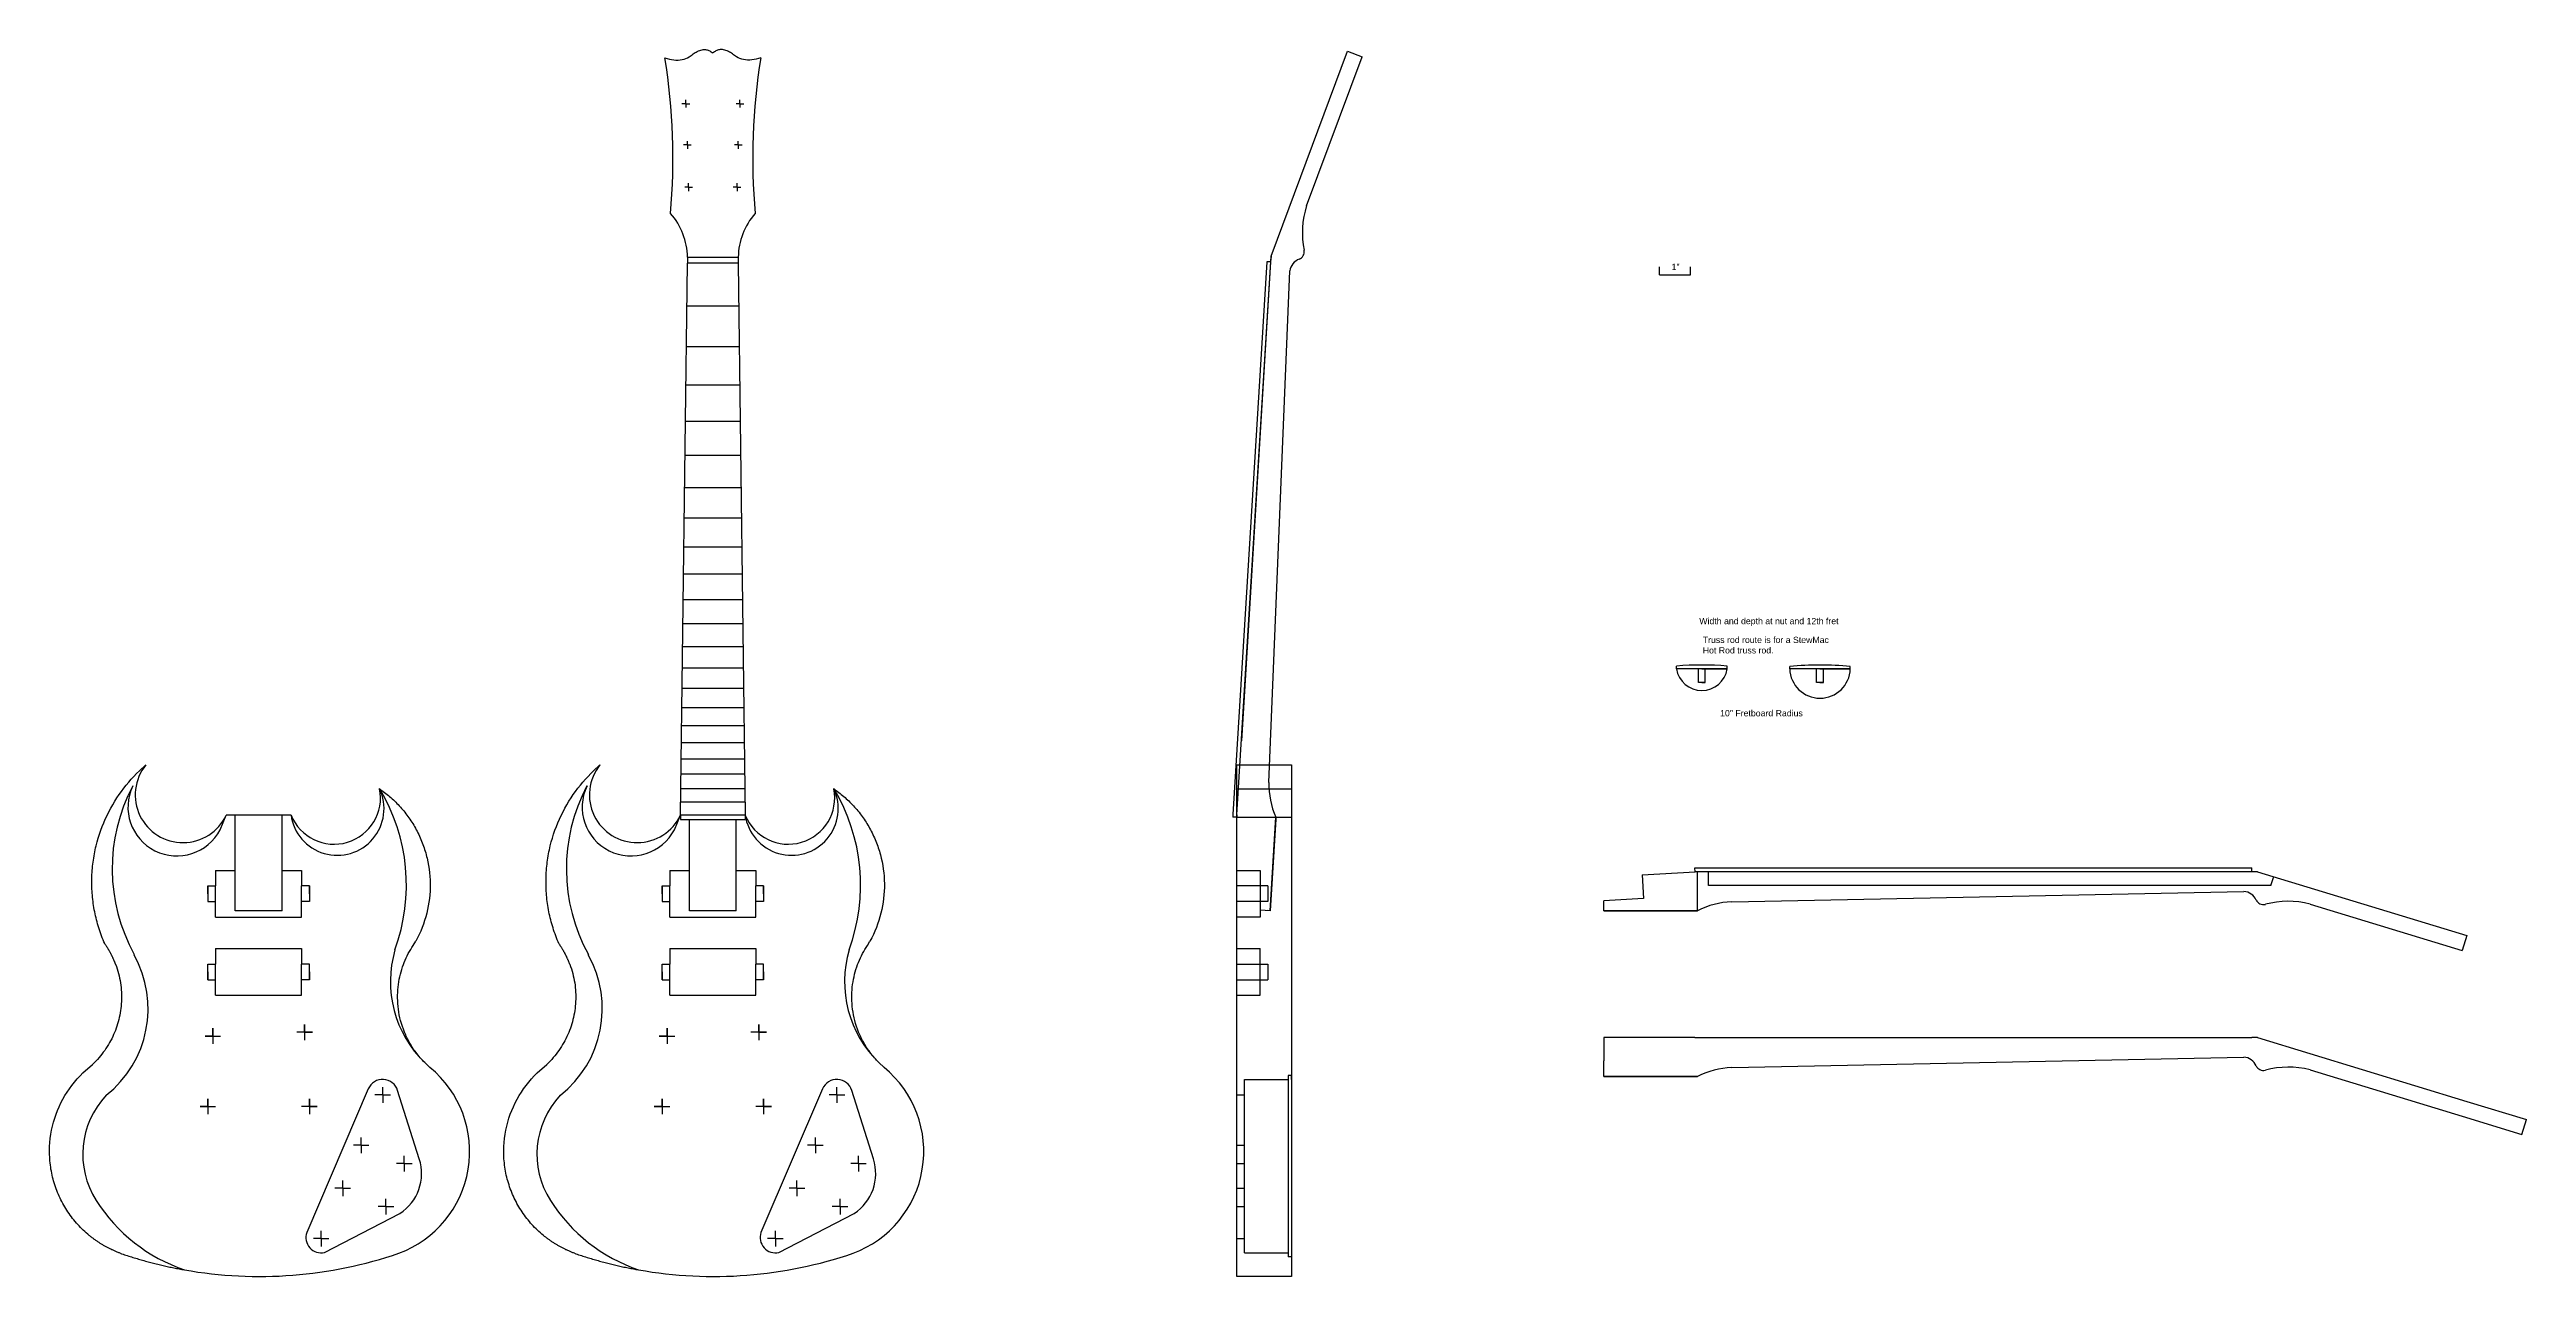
# Model space of a CAD drawing. Header units: inches. Extents: x 4.2 to 83.5, y 5.2 to 44.5.
import ezdxf

# ---------------------------------------------------------------- set-up
doc = ezdxf.new("R2010")
doc.units = ezdxf.units.IN
doc.header["$MEASUREMENT"] = 0
doc.layers.add('AM_0', color=7, linetype='Continuous', lineweight=30)
doc.styles.get("Standard").update_dxf_attribs({"font": 'arial.ttf'})

msp = doc.modelspace()

# ---------------------------------------------------------------- linework, layer by layer
for p, q in [((43.338, 37.861), (45.789, 44.418)), ((45.789, 44.418), (46.257, 44.243)), ((44.475, 39.475), (46.257, 44.243)), ((24.608, 42.739), (24.608, 42.864)), ((26.341, 42.739), (26.341, 42.864)), ((24.608, 42.739), (24.483, 42.739)), ((24.608, 42.739), (24.733, 42.739)), ((24.608, 42.739), (24.608, 42.614)), ((26.341, 42.739), (26.216, 42.739)), ((26.341, 42.739), (26.466, 42.739)), ((26.341, 42.739), (26.341, 42.614)), ((24.658, 41.42), (24.533, 41.42)), ((24.658, 41.42), (24.658, 41.545)), ((24.658, 41.42), (24.783, 41.42)), ((24.658, 41.42), (24.658, 41.295)), ((26.29, 41.42), (26.165, 41.42)), ((26.29, 41.42), (26.29, 41.545)), ((26.29, 41.42), (26.415, 41.42)), ((26.29, 41.42), (26.29, 41.295)), ((24.699, 40.068), (24.574, 40.068)), ((24.699, 40.068), (24.699, 40.193)), ((24.699, 40.068), (24.824, 40.068)), ((24.699, 40.068), (24.699, 39.943)), ((26.249, 40.068), (26.124, 40.068)), ((26.249, 40.068), (26.249, 40.193)), ((26.249, 40.068), (26.374, 40.068)), ((26.249, 40.068), (26.249, 39.943)), ((24.437, 19.966), (24.662, 37.636)), ((24.662, 37.824), (24.662, 37.636)), ((24.662, 37.824), (26.287, 37.824)), ((26.287, 37.636), (24.662, 37.636)), ((26.287, 37.636), (25.474, 37.636)), ((26.287, 37.824), (26.287, 37.636)), ((26.287, 37.636), (26.511, 19.966)), ((43.201, 37.682), (42.119, 19.982)), ((42.244, 19.975), (43.338, 37.861)), ((43.326, 37.674), (42.388, 22.341)), ((43.326, 37.674), (42.576, 25.416)), ((43.326, 37.674), (43.201, 37.682)), ((43.272, 21.008), (43.94, 37.386)), ((43.338, 37.861), (43.326, 37.674)), ((55.766, 37.263), (55.766, 37.513)), ((55.766, 37.263), (56.766, 37.263)), ((56.766, 37.263), (56.766, 37.513)), ((26.304, 36.257), (24.644, 36.257)), ((26.321, 34.956), (24.628, 34.956)), ((25.474, 34.956), (25.474, 34.956)), ((26.336, 33.728), (24.612, 33.728)), ((26.351, 32.569), (24.597, 32.569)), ((26.365, 31.475), (24.583, 31.475)), ((26.378, 30.442), (24.57, 30.442)), ((26.39, 29.467), (24.558, 29.467)), ((26.402, 28.547), (24.546, 28.547)), ((26.413, 27.679), (24.535, 27.679)), ((26.423, 26.859), (24.525, 26.859)), ((26.433, 26.085), (24.515, 26.085)), ((26.451, 24.666), (24.497, 24.666)), ((26.443, 25.355), (24.506, 25.355)), ((56.314, 24.644), (56.314, 24.736)), ((57.939, 24.644), (56.314, 24.644)), ((57.017, 24.206), (57.017, 24.644)), ((57.126, 24.644), (57.939, 24.644)), ((57.235, 24.206), (57.235, 24.644)), ((57.939, 24.644), (57.939, 24.736)), ((59.939, 24.644), (59.939, 24.722)), ((61.875, 24.644), (59.939, 24.644)), ((60.798, 24.206), (60.798, 24.644)), ((60.907, 24.644), (61.875, 24.644)), ((61.016, 24.206), (61.016, 24.644)), ((61.875, 24.644), (61.875, 24.722)), ((26.46, 24.015), (24.489, 24.015)), ((57.235, 24.206), (57.017, 24.206)), ((57.126, 24.206), (57.235, 24.206)), ((61.016, 24.206), (60.798, 24.206)), ((60.907, 24.206), (61.016, 24.206)), ((26.467, 23.401), (24.481, 23.401)), ((26.482, 22.274), (24.467, 22.274)), ((26.475, 22.821), (24.474, 22.821)), ((26.488, 21.758), (24.46, 21.758)), ((42.241, 5.195), (42.241, 21.57)), ((42.241, 21.57), (43.991, 21.57)), ((43.991, 21.57), (43.991, 5.195)), ((26.5, 20.811), (24.448, 20.811)), ((26.494, 21.271), (24.454, 21.271)), ((42.241, 20.811), (43.991, 20.811)), ((9.709, 19.498), (9.902, 19.966)), ((11.975, 19.966), (9.902, 19.966)), ((10.188, 16.904), (10.188, 19.966)), ((11.688, 16.904), (11.688, 19.966)), ((24.244, 19.498), (24.437, 19.966)), ((24.437, 19.966), (24.436, 19.82)), ((24.436, 19.82), (26.513, 19.82)), ((26.511, 19.966), (24.437, 19.966)), ((24.437, 19.898), (24.437, 19.898)), ((26.506, 20.376), (24.443, 20.376)), ((24.724, 16.904), (24.724, 19.82)), ((26.224, 16.904), (26.224, 19.82)), ((26.511, 19.966), (26.513, 19.82)), ((26.511, 19.898), (26.511, 19.898)), ((42.119, 19.982), (42.114, 19.898)), ((42.241, 19.898), (42.114, 19.898)), ((42.244, 19.975), (42.239, 19.898)), ((42.241, 19.898), (43.991, 19.898)), ((42.241, 19.898), (43.491, 19.898)), ((43.491, 19.898), (43.308, 16.904)), ((43.308, 16.904), (43.491, 19.898)), ((43.488, 19.839), (43.308, 16.904)), ((56.913, 18.152), (56.905, 18.279)), ((56.905, 18.279), (74.722, 18.279)), ((74.722, 18.154), (74.722, 18.279)), ((9.313, 17.446), (9.313, 17.696)), ((9.313, 17.696), (9.313, 17.196)), ((9.313, 17.696), (9.563, 17.696)), ((9.563, 18.196), (9.563, 17.696)), ((9.563, 18.196), (10.188, 18.196)), ((9.563, 17.196), (9.563, 17.696)), ((9.938, 18.196), (10.188, 18.196)), ((11.688, 18.196), (12.313, 18.196)), ((12.313, 18.196), (12.313, 17.696)), ((12.563, 17.696), (12.313, 17.696)), ((12.313, 17.196), (12.313, 17.696)), ((12.563, 17.446), (12.563, 17.696)), ((12.563, 17.696), (12.563, 17.196)), ((23.849, 17.446), (23.849, 17.696)), ((23.849, 17.696), (23.849, 17.196)), ((23.849, 17.696), (24.099, 17.696)), ((24.099, 18.196), (24.099, 17.696)), ((24.099, 18.196), (24.724, 18.196)), ((24.099, 17.196), (24.099, 17.696)), ((24.474, 18.196), (24.724, 18.196)), ((26.224, 18.196), (26.849, 18.196)), ((26.849, 18.196), (26.849, 17.696)), ((27.099, 17.696), (26.849, 17.696)), ((26.849, 17.196), (26.849, 17.696)), ((27.099, 17.446), (27.099, 17.696)), ((27.099, 17.696), (27.099, 17.196)), ((42.241, 18.196), (42.991, 18.196)), ((42.241, 18.196), (42.991, 18.196)), ((43.241, 17.696), (42.241, 17.696)), ((42.991, 18.196), (42.991, 16.696)), ((43.241, 17.696), (43.241, 17.196)), ((55.214, 18.048), (56.913, 18.152)), ((55.214, 18.048), (55.26, 17.299)), ((74.722, 18.154), (56.913, 18.152)), ((56.989, 16.904), (56.989, 18.152)), ((57.34, 17.716), (57.34, 18.152)), ((58.34, 17.716), (57.34, 17.716)), ((58.084, 17.19), (74.472, 17.524)), ((75.34, 17.716), (58.34, 17.716)), ((74.909, 18.154), (74.722, 18.154)), ((74.909, 18.154), (81.604, 16.107)), ((75.34, 17.716), (75.426, 17.996)), ((9.313, 17.196), (9.563, 17.196)), ((9.563, 16.696), (9.563, 17.196)), ((9.563, 16.696), (12.313, 16.696)), ((11.688, 16.904), (10.188, 16.904)), ((12.563, 17.196), (12.313, 17.196)), ((12.313, 16.696), (12.313, 17.196)), ((23.849, 17.196), (24.099, 17.196)), ((24.099, 16.696), (24.099, 17.196)), ((24.099, 16.696), (26.849, 16.696)), ((26.224, 16.904), (24.724, 16.904)), ((27.099, 17.196), (26.849, 17.196)), ((26.849, 16.696), (26.849, 17.196)), ((43.241, 17.196), (42.241, 17.196)), ((42.991, 16.696), (42.241, 16.696)), ((43.308, 16.904), (42.991, 16.923)), ((43.308, 16.904), (43.241, 16.908)), ((55.26, 17.299), (53.989, 17.221)), ((53.989, 16.904), (53.989, 17.221)), ((53.989, 16.904), (53.989, 16.971)), ((56.989, 16.904), (53.989, 16.904)), ((56.93, 16.904), (53.989, 16.904)), ((53.989, 16.904), (56.989, 16.904)), ((76.59, 17.117), (81.457, 15.629)), ((81.604, 16.107), (81.457, 15.629)), ((9.313, 14.696), (9.313, 15.196)), ((9.313, 15.196), (9.563, 15.196)), ((9.563, 15.696), (9.563, 15.196)), ((9.563, 15.696), (12.313, 15.696)), ((9.563, 14.696), (9.563, 15.196)), ((12.313, 15.696), (12.313, 15.196)), ((12.563, 15.196), (12.313, 15.196)), ((12.313, 14.696), (12.313, 15.196)), ((12.563, 14.696), (12.563, 15.196)), ((23.849, 14.696), (23.849, 15.196)), ((23.849, 15.196), (24.099, 15.196)), ((24.099, 15.696), (24.099, 15.196)), ((24.099, 15.696), (26.849, 15.696)), ((24.099, 14.696), (24.099, 15.196)), ((26.849, 15.696), (26.849, 15.196)), ((27.099, 15.196), (26.849, 15.196)), ((26.849, 14.696), (26.849, 15.196)), ((27.099, 14.696), (27.099, 15.196)), ((42.241, 15.696), (42.991, 15.696)), ((42.241, 15.696), (42.991, 15.696)), ((42.241, 15.196), (43.241, 15.196)), ((42.991, 14.196), (42.991, 15.696)), ((43.241, 15.196), (43.241, 14.696)), ((9.313, 14.946), (9.313, 14.696)), ((9.313, 14.696), (9.563, 14.696)), ((9.563, 14.196), (9.563, 14.696)), ((12.563, 14.696), (12.313, 14.696)), ((12.313, 14.196), (12.313, 14.696)), ((12.563, 14.946), (12.563, 14.696)), ((23.849, 14.946), (23.849, 14.696)), ((23.849, 14.696), (24.099, 14.696)), ((24.099, 14.196), (24.099, 14.696)), ((27.099, 14.696), (26.849, 14.696)), ((26.849, 14.196), (26.849, 14.696)), ((27.099, 14.946), (27.099, 14.696)), ((42.241, 14.696), (43.241, 14.696)), ((9.563, 14.196), (12.313, 14.196)), ((24.099, 14.196), (26.849, 14.196)), ((42.241, 14.196), (42.991, 14.196)), ((9.472, 12.889), (9.222, 12.889)), ((9.222, 12.889), (9.722, 12.889)), ((9.472, 12.889), (9.472, 13.139)), ((9.472, 13.139), (9.472, 12.639)), ((12.657, 13.014), (12.157, 13.014)), ((12.407, 13.014), (12.407, 13.264)), ((12.407, 13.264), (12.407, 12.764)), ((12.407, 13.014), (12.657, 13.014)), ((24.008, 12.889), (23.758, 12.889)), ((23.758, 12.889), (24.258, 12.889)), ((24.008, 12.889), (24.008, 13.139)), ((24.008, 13.139), (24.008, 12.639)), ((27.193, 13.014), (26.693, 13.014)), ((26.943, 13.014), (26.943, 13.264)), ((26.943, 13.264), (26.943, 12.764)), ((26.943, 13.014), (27.193, 13.014)), ((56.905, 12.846), (53.989, 12.846)), ((53.989, 12.846), (53.989, 12.096)), ((56.905, 12.846), (74.722, 12.846)), ((74.909, 12.846), (74.722, 12.846)), ((74.909, 12.846), (81.604, 10.8)), ((53.989, 11.596), (53.989, 12.096)), ((58.084, 11.883), (74.472, 12.216)), ((5.266, 11.66), (5.266, 11.66)), ((14.448, 11.2), (12.48, 6.604)), ((14.908, 11.005), (14.908, 11.255)), ((16.078, 8.956), (15.386, 11.151)), ((19.802, 11.66), (19.802, 11.66)), ((28.984, 11.2), (27.015, 6.604)), ((29.444, 11.005), (29.444, 11.255)), ((30.614, 8.956), (29.922, 11.151)), ((42.491, 5.954), (42.491, 11.505)), ((42.491, 11.505), (43.885, 11.505)), ((43.991, 11.63), (43.885, 11.63)), ((43.885, 11.63), (43.885, 11.505)), ((43.885, 11.505), (43.885, 5.829)), ((43.991, 11.505), (43.991, 11.63)), ((56.989, 11.596), (53.989, 11.596)), ((56.93, 11.596), (53.989, 11.596)), ((53.989, 11.596), (56.989, 11.596)), ((76.59, 11.81), (81.457, 10.322)), ((9.313, 10.636), (9.063, 10.636)), ((9.063, 10.636), (9.563, 10.636)), ((9.313, 10.636), (9.313, 10.886)), ((9.313, 10.886), (9.313, 10.386)), ((12.813, 10.636), (12.313, 10.636)), ((12.563, 10.636), (12.563, 10.886)), ((12.563, 10.886), (12.563, 10.386)), ((12.563, 10.636), (12.813, 10.636)), ((14.908, 11.005), (14.658, 11.005)), ((14.908, 11.005), (15.158, 11.005)), ((14.908, 11.005), (14.908, 10.755)), ((23.849, 10.636), (23.599, 10.636)), ((23.599, 10.636), (24.099, 10.636)), ((23.849, 10.636), (23.849, 10.886)), ((23.849, 10.886), (23.849, 10.386)), ((27.349, 10.636), (26.849, 10.636)), ((27.099, 10.636), (27.099, 10.886)), ((27.099, 10.886), (27.099, 10.386)), ((27.099, 10.636), (27.349, 10.636)), ((29.444, 11.005), (29.194, 11.005)), ((29.444, 11.005), (29.694, 11.005)), ((29.444, 11.005), (29.444, 10.755)), ((42.241, 11.005), (42.491, 11.005)), ((81.457, 10.322), (83.37, 9.737)), ((81.604, 10.8), (83.516, 10.215)), ((14.219, 9.396), (14.219, 9.646)), ((28.755, 9.396), (28.755, 9.646)), ((83.37, 9.737), (83.516, 10.215)), ((14.219, 9.396), (13.969, 9.396)), ((14.219, 9.396), (14.469, 9.396)), ((14.219, 9.396), (14.219, 9.146)), ((15.6, 8.81), (15.35, 8.81)), ((15.6, 8.81), (15.6, 9.06)), ((15.6, 8.81), (15.85, 8.81)), ((15.6, 8.81), (15.6, 8.56)), ((28.755, 9.396), (28.505, 9.396)), ((28.755, 9.396), (29.005, 9.396)), ((28.755, 9.396), (28.755, 9.146)), ((30.136, 8.81), (29.886, 8.81)), ((30.136, 8.81), (30.136, 9.06)), ((30.136, 8.81), (30.386, 8.81)), ((30.136, 8.81), (30.136, 8.56)), ((42.241, 9.396), (42.491, 9.396)), ((42.241, 8.81), (42.491, 8.81)), ((13.629, 8.017), (13.379, 8.017)), ((13.629, 8.017), (13.629, 8.267)), ((13.629, 8.017), (13.879, 8.017)), ((13.629, 8.017), (13.629, 7.767)), ((28.165, 8.017), (27.915, 8.017)), ((28.165, 8.017), (28.165, 8.267)), ((28.165, 8.017), (28.415, 8.017)), ((28.165, 8.017), (28.165, 7.767)), ((42.241, 8.017), (42.491, 8.017)), ((13.051, 5.966), (15.459, 7.212)), ((15.01, 7.431), (14.76, 7.431)), ((15.01, 7.431), (15.01, 7.681)), ((15.01, 7.431), (15.26, 7.431)), ((15.01, 7.431), (15.01, 7.181)), ((27.587, 5.966), (29.995, 7.212)), ((29.545, 7.431), (29.295, 7.431)), ((29.545, 7.431), (29.545, 7.681)), ((29.545, 7.431), (29.795, 7.431)), ((29.545, 7.431), (29.545, 7.181)), ((42.241, 7.431), (42.491, 7.431)), ((12.94, 6.408), (12.69, 6.408)), ((12.94, 6.408), (12.94, 6.658)), ((12.94, 6.408), (13.19, 6.408)), ((12.94, 6.408), (12.94, 6.158)), ((27.476, 6.408), (27.226, 6.408)), ((27.476, 6.408), (27.476, 6.658)), ((27.476, 6.408), (27.726, 6.408)), ((27.476, 6.408), (27.476, 6.158)), ((42.241, 6.408), (42.491, 6.408)), ((42.491, 5.954), (43.885, 5.954)), ((43.991, 5.829), (43.885, 5.829)), ((43.991, 5.954), (43.991, 5.829)), ((43.991, 5.195), (42.241, 5.195))]:
    msp.add_line(p, q)
for points in [[(6.011, 15.852, 0), (5.985, 15.913, 0), (5.96, 15.975, 0), (5.935, 16.037, 0), (5.911, 16.1, 0), (5.888, 16.163, 0), (5.866, 16.226, 0), (5.844, 16.289, 0), (5.824, 16.353, 0), (5.804, 16.417, 0), (5.786, 16.481, 0), (5.768, 16.545, 0), (5.751, 16.61, 0), (5.735, 16.675, 0), (5.72, 16.74, 0), (5.705, 16.805, 0), (5.692, 16.871, 0), (5.68, 16.936, 0), (5.668, 17.002, 0), (5.657, 17.068, 0), (5.647, 17.134, 0), (5.639, 17.2, 0), (5.631, 17.267, 0), (5.623, 17.333, 0), (5.617, 17.399, 0), (5.612, 17.466, 0), (5.608, 17.532, 0), (5.604, 17.599, 0), (5.601, 17.665, 0), (5.6, 17.732, 0), (5.599, 17.799, 0), (5.599, 17.865, 0), (5.6, 17.931, 0), (5.602, 17.998, 0), (5.605, 18.064, 0), (5.609, 18.13, 0), (5.613, 18.197, 0), (5.619, 18.263, 0), (5.625, 18.329, 0), (5.632, 18.394, 0), (5.64, 18.46, 0), (5.649, 18.525, 0), (5.659, 18.591, 0), (5.67, 18.656, 0), (5.682, 18.721, 0), (5.694, 18.785, 0), (5.707, 18.85, 0), (5.722, 18.914, 0), (5.737, 18.978, 0), (5.769, 19.105, 0), (5.805, 19.231, 0), (5.844, 19.356, 0), (5.886, 19.479, 0), (5.932, 19.601, 0), (5.98, 19.722, 0), (6.032, 19.84, 0), (6.087, 19.957, 0), (6.144, 20.073, 0), (6.204, 20.186, 0), (6.267, 20.298, 0), (6.333, 20.407, 0), (6.402, 20.515, 0), (6.473, 20.62, 0), (6.546, 20.723, 0), (6.622, 20.824, 0), (6.7, 20.923, 0), (6.78, 21.019, 0), (6.862, 21.113, 0), (6.947, 21.204, 0), (7.033, 21.293, 0), (7.122, 21.379, 0), (7.326, 21.57, 0)], [(20.547, 15.852, 0), (20.521, 15.913, 0), (20.495, 15.975, 0), (20.471, 16.037, 0), (20.447, 16.1, 0), (20.424, 16.163, 0), (20.401, 16.226, 0), (20.38, 16.289, 0), (20.36, 16.353, 0), (20.34, 16.417, 0), (20.321, 16.481, 0), (20.304, 16.545, 0), (20.287, 16.61, 0), (20.271, 16.675, 0), (20.255, 16.74, 0), (20.241, 16.805, 0), (20.228, 16.871, 0), (20.215, 16.936, 0), (20.204, 17.002, 0), (20.193, 17.068, 0), (20.183, 17.134, 0), (20.174, 17.2, 0), (20.166, 17.267, 0), (20.159, 17.333, 0), (20.153, 17.399, 0), (20.148, 17.466, 0), (20.143, 17.532, 0), (20.14, 17.599, 0), (20.137, 17.665, 0), (20.136, 17.732, 0), (20.135, 17.799, 0), (20.135, 17.865, 0), (20.136, 17.931, 0), (20.138, 17.998, 0), (20.141, 18.064, 0), (20.144, 18.13, 0), (20.149, 18.197, 0), (20.154, 18.263, 0), (20.161, 18.329, 0), (20.168, 18.394, 0), (20.176, 18.46, 0), (20.185, 18.525, 0), (20.195, 18.591, 0), (20.206, 18.656, 0), (20.217, 18.721, 0), (20.23, 18.785, 0), (20.243, 18.85, 0), (20.257, 18.914, 0), (20.272, 18.978, 0), (20.305, 19.105, 0), (20.341, 19.231, 0), (20.38, 19.356, 0), (20.422, 19.479, 0), (20.468, 19.601, 0), (20.516, 19.722, 0), (20.568, 19.84, 0), (20.622, 19.957, 0), (20.68, 20.073, 0), (20.74, 20.186, 0), (20.803, 20.298, 0), (20.869, 20.407, 0), (20.937, 20.515, 0), (21.008, 20.62, 0), (21.082, 20.723, 0), (21.157, 20.824, 0), (21.235, 20.923, 0), (21.316, 21.019, 0), (21.398, 21.113, 0), (21.483, 21.204, 0), (21.569, 21.293, 0), (21.657, 21.379, 0), (21.862, 21.57, 0)], [(14.809, 20.811, 0), (14.926, 20.725, 0), (14.968, 20.694, 0), (15.009, 20.661, 0), (15.05, 20.628, 0), (15.091, 20.595, 0), (15.131, 20.561, 0), (15.171, 20.526, 0), (15.21, 20.49, 0), (15.25, 20.454, 0), (15.288, 20.417, 0), (15.327, 20.379, 0), (15.364, 20.341, 0), (15.402, 20.302, 0), (15.439, 20.262, 0), (15.475, 20.222, 0), (15.511, 20.181, 0), (15.547, 20.14, 0), (15.582, 20.097, 0), (15.616, 20.055, 0), (15.65, 20.011, 0), (15.684, 19.967, 0), (15.716, 19.923, 0), (15.749, 19.878, 0), (15.78, 19.832, 0), (15.811, 19.785, 0), (15.842, 19.739, 0), (15.871, 19.691, 0), (15.9, 19.643, 0), (15.929, 19.595, 0), (15.957, 19.545, 0), (15.984, 19.496, 0), (16.01, 19.446, 0), (16.036, 19.395, 0), (16.061, 19.344, 0), (16.085, 19.292, 0), (16.108, 19.24, 0), (16.131, 19.188, 0), (16.153, 19.135, 0), (16.174, 19.082, 0), (16.195, 19.028, 0), (16.214, 18.974, 0), (16.233, 18.919, 0), (16.251, 18.864, 0), (16.268, 18.809, 0), (16.284, 18.753, 0), (16.3, 18.697, 0), (16.315, 18.641, 0), (16.328, 18.584, 0), (16.353, 18.47, 0), (16.375, 18.355, 0), (16.393, 18.239, 0), (16.407, 18.122, 0), (16.418, 18.005, 0), (16.425, 17.886, 0), (16.428, 17.768, 0), (16.427, 17.649, 0), (16.423, 17.53, 0), (16.415, 17.411, 0), (16.403, 17.293, 0), (16.387, 17.174, 0), (16.367, 17.056, 0), (16.344, 16.938, 0), (16.317, 16.821, 0), (16.286, 16.705, 0), (16.251, 16.59, 0), (16.213, 16.476, 0), (16.171, 16.364, 0), (16.126, 16.252, 0), (16.076, 16.142, 0), (16.024, 16.034, 0), (15.967, 15.927, 0)], [(29.345, 20.811, 0), (29.462, 20.725, 0), (29.504, 20.694, 0), (29.545, 20.661, 0), (29.586, 20.628, 0), (29.626, 20.595, 0), (29.667, 20.561, 0), (29.707, 20.526, 0), (29.746, 20.49, 0), (29.785, 20.454, 0), (29.824, 20.417, 0), (29.862, 20.379, 0), (29.9, 20.341, 0), (29.938, 20.302, 0), (29.975, 20.262, 0), (30.011, 20.222, 0), (30.047, 20.181, 0), (30.083, 20.14, 0), (30.118, 20.097, 0), (30.152, 20.055, 0), (30.186, 20.011, 0), (30.219, 19.967, 0), (30.252, 19.923, 0), (30.284, 19.878, 0), (30.316, 19.832, 0), (30.347, 19.785, 0), (30.377, 19.739, 0), (30.407, 19.691, 0), (30.436, 19.643, 0), (30.464, 19.595, 0), (30.492, 19.545, 0), (30.519, 19.496, 0), (30.546, 19.446, 0), (30.571, 19.395, 0), (30.596, 19.344, 0), (30.621, 19.292, 0), (30.644, 19.24, 0), (30.667, 19.188, 0), (30.689, 19.135, 0), (30.71, 19.082, 0), (30.73, 19.028, 0), (30.75, 18.974, 0), (30.769, 18.919, 0), (30.787, 18.864, 0), (30.804, 18.809, 0), (30.82, 18.753, 0), (30.836, 18.697, 0), (30.85, 18.641, 0), (30.864, 18.584, 0), (30.889, 18.47, 0), (30.911, 18.355, 0), (30.928, 18.239, 0), (30.943, 18.122, 0), (30.953, 18.005, 0), (30.96, 17.886, 0), (30.963, 17.768, 0), (30.963, 17.649, 0), (30.959, 17.53, 0), (30.95, 17.411, 0), (30.938, 17.293, 0), (30.923, 17.174, 0), (30.903, 17.056, 0), (30.88, 16.938, 0), (30.853, 16.821, 0), (30.822, 16.705, 0), (30.787, 16.59, 0), (30.749, 16.476, 0), (30.707, 16.364, 0), (30.661, 16.252, 0), (30.612, 16.142, 0), (30.559, 16.034, 0), (30.503, 15.927, 0)], [(16.421, 11.887, 0), (16.253, 12.042, 0), (16.216, 12.08, 0), (16.18, 12.119, 0), (16.144, 12.158, 0), (16.109, 12.198, 0), (16.075, 12.238, 0), (16.042, 12.278, 0), (16.009, 12.319, 0), (15.978, 12.361, 0), (15.947, 12.403, 0), (15.917, 12.445, 0), (15.888, 12.487, 0), (15.86, 12.53, 0), (15.833, 12.573, 0), (15.806, 12.617, 0), (15.781, 12.661, 0), (15.756, 12.705, 0), (15.732, 12.749, 0), (15.709, 12.794, 0), (15.686, 12.838, 0), (15.665, 12.883, 0), (15.644, 12.928, 0), (15.624, 12.974, 0), (15.606, 13.019, 0), (15.57, 13.11, 0), (15.538, 13.202, 0), (15.509, 13.293, 0), (15.483, 13.385, 0), (15.461, 13.477, 0), (15.441, 13.569, 0), (15.425, 13.66, 0), (15.411, 13.752, 0), (15.4, 13.842, 0), (15.393, 13.932, 0), (15.388, 14.022, 0), (15.385, 14.111, 0), (15.386, 14.199, 0), (15.389, 14.287, 0), (15.394, 14.373, 0), (15.402, 14.459, 0), (15.412, 14.543, 0), (15.425, 14.627, 0), (15.44, 14.709, 0), (15.456, 14.79, 0), (15.475, 14.87, 0), (15.496, 14.949, 0), (15.519, 15.026, 0), (15.544, 15.103, 0), (15.571, 15.178, 0), (15.599, 15.251, 0), (15.629, 15.324, 0), (15.661, 15.394, 0), (15.695, 15.464, 0), (15.729, 15.532, 0), (15.766, 15.599, 0), (15.804, 15.664, 0), (15.843, 15.728, 0), (15.883, 15.791, 0), (15.967, 15.927, 0)], [(30.956, 11.887, 0), (30.789, 12.042, 0), (30.752, 12.08, 0), (30.715, 12.119, 0), (30.68, 12.158, 0), (30.645, 12.198, 0), (30.611, 12.238, 0), (30.577, 12.278, 0), (30.545, 12.319, 0), (30.514, 12.361, 0), (30.483, 12.403, 0), (30.453, 12.445, 0), (30.424, 12.487, 0), (30.396, 12.53, 0), (30.368, 12.573, 0), (30.342, 12.617, 0), (30.316, 12.661, 0), (30.291, 12.705, 0), (30.267, 12.749, 0), (30.244, 12.794, 0), (30.222, 12.838, 0), (30.201, 12.883, 0), (30.18, 12.928, 0), (30.16, 12.974, 0), (30.141, 13.019, 0), (30.106, 13.11, 0), (30.074, 13.202, 0), (30.045, 13.293, 0), (30.019, 13.385, 0), (29.996, 13.477, 0), (29.977, 13.569, 0), (29.96, 13.66, 0), (29.947, 13.752, 0), (29.936, 13.842, 0), (29.928, 13.932, 0), (29.923, 14.022, 0), (29.921, 14.111, 0), (29.921, 14.199, 0), (29.924, 14.287, 0), (29.93, 14.373, 0), (29.938, 14.459, 0), (29.948, 14.543, 0), (29.96, 14.627, 0), (29.975, 14.709, 0), (29.992, 14.79, 0), (30.011, 14.87, 0), (30.032, 14.949, 0), (30.055, 15.026, 0), (30.08, 15.103, 0), (30.107, 15.178, 0), (30.135, 15.251, 0), (30.165, 15.324, 0), (30.197, 15.394, 0), (30.23, 15.464, 0), (30.265, 15.532, 0), (30.302, 15.599, 0), (30.339, 15.664, 0), (30.379, 15.728, 0), (30.419, 15.791, 0), (30.503, 15.927, 0)], [(6.361, 15.189, 0), (6.388, 15.115, 0), (6.412, 15.041, 0), (6.435, 14.967, 0), (6.455, 14.893, 0), (6.474, 14.818, 0), (6.49, 14.743, 0), (6.505, 14.668, 0), (6.517, 14.593, 0), (6.528, 14.519, 0), (6.536, 14.444, 0), (6.543, 14.369, 0), (6.548, 14.294, 0), (6.55, 14.22, 0), (6.551, 14.146, 0), (6.551, 14.071, 0), (6.548, 13.998, 0), (6.543, 13.924, 0), (6.537, 13.851, 0), (6.529, 13.778, 0), (6.519, 13.705, 0), (6.507, 13.633, 0), (6.494, 13.561, 0), (6.479, 13.49, 0), (6.462, 13.419, 0), (6.444, 13.349, 0), (6.423, 13.279, 0), (6.401, 13.21, 0), (6.378, 13.141, 0), (6.353, 13.073, 0), (6.326, 13.006, 0), (6.297, 12.939, 0), (6.267, 12.873, 0), (6.235, 12.808, 0), (6.202, 12.743, 0), (6.167, 12.68, 0), (6.13, 12.617, 0), (6.092, 12.554, 0), (6.052, 12.493, 0), (6.011, 12.433, 0), (5.968, 12.373, 0), (5.924, 12.315, 0), (5.878, 12.257, 0), (5.83, 12.2, 0), (5.781, 12.145, 0), (5.73, 12.091, 0), (5.678, 12.037, 0), (5.625, 11.985, 0)], [(6.361, 15.189, 0), (6.356, 15.204, 0), (6.35, 15.219, 0), (6.344, 15.234, 0), (6.338, 15.249, 0), (6.332, 15.264, 0), (6.326, 15.278, 0), (6.32, 15.293, 0), (6.314, 15.308, 0), (6.308, 15.322, 0), (6.301, 15.337, 0), (6.295, 15.351, 0), (6.288, 15.366, 0), (6.282, 15.38, 0), (6.275, 15.395, 0), (6.268, 15.409, 0), (6.262, 15.424, 0), (6.255, 15.438, 0), (6.248, 15.452, 0), (6.241, 15.466, 0), (6.234, 15.481, 0), (6.227, 15.495, 0), (6.219, 15.509, 0), (6.212, 15.523, 0), (6.205, 15.537, 0), (6.197, 15.551, 0), (6.189, 15.565, 0), (6.182, 15.579, 0), (6.174, 15.593, 0), (6.166, 15.607, 0), (6.158, 15.621, 0), (6.151, 15.634, 0), (6.142, 15.648, 0), (6.134, 15.662, 0), (6.126, 15.676, 0), (6.118, 15.689, 0), (6.109, 15.703, 0), (6.101, 15.717, 0), (6.092, 15.73, 0), (6.084, 15.744, 0), (6.075, 15.758, 0), (6.066, 15.771, 0), (6.057, 15.785, 0), (6.048, 15.798, 0), (6.039, 15.812, 0), (6.03, 15.825, 0), (6.021, 15.839, 0), (6.011, 15.852, 0)], [(20.897, 15.189, 0), (20.924, 15.115, 0), (20.948, 15.041, 0), (20.971, 14.967, 0), (20.991, 14.893, 0), (21.009, 14.818, 0), (21.026, 14.743, 0), (21.04, 14.668, 0), (21.053, 14.593, 0), (21.063, 14.519, 0), (21.072, 14.444, 0), (21.078, 14.369, 0), (21.083, 14.294, 0), (21.086, 14.22, 0), (21.087, 14.146, 0), (21.086, 14.071, 0), (21.084, 13.998, 0), (21.079, 13.924, 0), (21.073, 13.851, 0), (21.065, 13.778, 0), (21.055, 13.705, 0), (21.043, 13.633, 0), (21.03, 13.561, 0), (21.015, 13.49, 0), (20.998, 13.419, 0), (20.979, 13.349, 0), (20.959, 13.279, 0), (20.937, 13.21, 0), (20.914, 13.141, 0), (20.888, 13.073, 0), (20.861, 13.006, 0), (20.833, 12.939, 0), (20.803, 12.873, 0), (20.771, 12.808, 0), (20.737, 12.743, 0), (20.702, 12.68, 0), (20.666, 12.617, 0), (20.628, 12.554, 0), (20.588, 12.493, 0), (20.547, 12.433, 0), (20.504, 12.373, 0), (20.459, 12.315, 0), (20.413, 12.257, 0), (20.366, 12.2, 0), (20.317, 12.145, 0), (20.266, 12.091, 0), (20.214, 12.037, 0), (20.16, 11.985, 0)], [(20.897, 15.189, 0), (20.891, 15.204, 0), (20.886, 15.219, 0), (20.88, 15.234, 0), (20.874, 15.249, 0), (20.868, 15.264, 0), (20.862, 15.278, 0), (20.856, 15.293, 0), (20.85, 15.308, 0), (20.843, 15.322, 0), (20.837, 15.337, 0), (20.831, 15.351, 0), (20.824, 15.366, 0), (20.817, 15.38, 0), (20.811, 15.395, 0), (20.804, 15.409, 0), (20.797, 15.424, 0), (20.79, 15.438, 0), (20.783, 15.452, 0), (20.776, 15.466, 0), (20.769, 15.481, 0), (20.762, 15.495, 0), (20.755, 15.509, 0), (20.748, 15.523, 0), (20.74, 15.537, 0), (20.733, 15.551, 0), (20.725, 15.565, 0), (20.718, 15.579, 0), (20.71, 15.593, 0), (20.702, 15.607, 0), (20.694, 15.621, 0), (20.686, 15.634, 0), (20.678, 15.648, 0), (20.67, 15.662, 0), (20.662, 15.676, 0), (20.654, 15.689, 0), (20.645, 15.703, 0), (20.637, 15.717, 0), (20.628, 15.73, 0), (20.62, 15.744, 0), (20.611, 15.758, 0), (20.602, 15.771, 0), (20.593, 15.785, 0), (20.584, 15.798, 0), (20.575, 15.812, 0), (20.566, 15.825, 0), (20.557, 15.839, 0), (20.547, 15.852, 0)], [(5.515, 6.511, 0), (5.467, 6.551, 0), (5.419, 6.593, 0), (5.373, 6.635, 0), (5.326, 6.678, 0), (5.281, 6.722, 0), (5.237, 6.767, 0), (5.193, 6.813, 0), (5.15, 6.859, 0), (5.107, 6.906, 0), (5.066, 6.955, 0), (5.025, 7.004, 0), (4.986, 7.054, 0), (4.947, 7.104, 0), (4.909, 7.155, 0), (4.872, 7.208, 0), (4.836, 7.26, 0), (4.801, 7.314, 0), (4.766, 7.368, 0), (4.733, 7.423, 0), (4.701, 7.478, 0), (4.67, 7.535, 0), (4.64, 7.591, 0), (4.61, 7.649, 0), (4.582, 7.707, 0), (4.555, 7.765, 0), (4.529, 7.824, 0), (4.504, 7.884, 0), (4.48, 7.944, 0), (4.457, 8.005, 0), (4.436, 8.066, 0), (4.415, 8.128, 0), (4.396, 8.19, 0), (4.378, 8.252, 0), (4.36, 8.315, 0), (4.344, 8.378, 0), (4.33, 8.441, 0), (4.316, 8.505, 0), (4.304, 8.569, 0), (4.293, 8.633, 0), (4.283, 8.698, 0), (4.274, 8.763, 0), (4.266, 8.828, 0), (4.26, 8.893, 0), (4.255, 8.958, 0), (4.251, 9.024, 0), (4.248, 9.09, 0), (4.247, 9.155, 0), (4.246, 9.221, 0), (4.247, 9.287, 0), (4.25, 9.352, 0), (4.258, 9.484, 0), (4.271, 9.615, 0), (4.29, 9.746, 0), (4.313, 9.876, 0), (4.341, 10.005, 0), (4.374, 10.133, 0), (4.412, 10.26, 0), (4.455, 10.386, 0), (4.503, 10.509, 0), (4.555, 10.631, 0), (4.612, 10.751, 0), (4.673, 10.869, 0), (4.739, 10.984, 0), (4.81, 11.097, 0), (4.884, 11.207, 0), (4.963, 11.314, 0), (5.046, 11.418, 0), (5.133, 11.519, 0), (5.223, 11.616, 0), (5.317, 11.71, 0), (5.625, 11.985, 0)], [(20.051, 6.511, 0), (20.003, 6.551, 0), (19.955, 6.593, 0), (19.908, 6.635, 0), (19.862, 6.678, 0), (19.817, 6.722, 0), (19.772, 6.767, 0), (19.728, 6.813, 0), (19.685, 6.859, 0), (19.643, 6.906, 0), (19.602, 6.955, 0), (19.561, 7.004, 0), (19.521, 7.054, 0), (19.483, 7.104, 0), (19.445, 7.155, 0), (19.408, 7.208, 0), (19.372, 7.26, 0), (19.336, 7.314, 0), (19.302, 7.368, 0), (19.269, 7.423, 0), (19.237, 7.478, 0), (19.205, 7.535, 0), (19.175, 7.591, 0), (19.146, 7.649, 0), (19.118, 7.707, 0), (19.091, 7.765, 0), (19.065, 7.824, 0), (19.04, 7.884, 0), (19.016, 7.944, 0), (18.993, 8.005, 0), (18.971, 8.066, 0), (18.951, 8.128, 0), (18.931, 8.19, 0), (18.913, 8.252, 0), (18.896, 8.315, 0), (18.88, 8.378, 0), (18.865, 8.441, 0), (18.852, 8.505, 0), (18.839, 8.569, 0), (18.828, 8.633, 0), (18.818, 8.698, 0), (18.809, 8.763, 0), (18.802, 8.828, 0), (18.795, 8.893, 0), (18.79, 8.958, 0), (18.786, 9.024, 0), (18.784, 9.09, 0), (18.782, 9.155, 0), (18.782, 9.221, 0), (18.783, 9.287, 0), (18.785, 9.352, 0), (18.794, 9.484, 0), (18.807, 9.615, 0), (18.825, 9.746, 0), (18.849, 9.876, 0), (18.877, 10.005, 0), (18.91, 10.133, 0), (18.948, 10.26, 0), (18.991, 10.386, 0), (19.038, 10.509, 0), (19.091, 10.631, 0), (19.148, 10.751, 0), (19.209, 10.869, 0), (19.275, 10.984, 0), (19.346, 11.097, 0), (19.42, 11.207, 0), (19.499, 11.314, 0), (19.582, 11.418, 0), (19.668, 11.519, 0), (19.759, 11.616, 0), (19.853, 11.71, 0), (20.16, 11.985, 0)], [(6.507, 5.938, 0), (6.484, 5.947, 0), (6.461, 5.956, 0), (6.438, 5.965, 0), (6.415, 5.974, 0), (6.393, 5.984, 0), (6.37, 5.993, 0), (6.347, 6.003, 0), (6.325, 6.013, 0), (6.302, 6.023, 0), (6.28, 6.033, 0), (6.258, 6.043, 0), (6.235, 6.053, 0), (6.213, 6.064, 0), (6.191, 6.075, 0), (6.169, 6.086, 0), (6.147, 6.097, 0), (6.126, 6.108, 0), (6.104, 6.119, 0), (6.082, 6.131, 0), (6.061, 6.142, 0), (6.039, 6.154, 0), (6.018, 6.166, 0), (5.997, 6.178, 0), (5.975, 6.19, 0), (5.954, 6.203, 0), (5.933, 6.215, 0), (5.912, 6.228, 0), (5.892, 6.241, 0), (5.871, 6.254, 0), (5.85, 6.267, 0), (5.83, 6.28, 0), (5.809, 6.294, 0), (5.789, 6.307, 0), (5.769, 6.321, 0), (5.749, 6.335, 0), (5.729, 6.348, 0), (5.709, 6.363, 0), (5.689, 6.377, 0), (5.669, 6.391, 0), (5.65, 6.406, 0), (5.63, 6.42, 0), (5.611, 6.435, 0), (5.591, 6.45, 0), (5.572, 6.465, 0), (5.553, 6.48, 0), (5.534, 6.495, 0), (5.515, 6.511, 0)], [(21.043, 5.938, 0), (21.02, 5.947, 0), (20.997, 5.956, 0), (20.974, 5.965, 0), (20.951, 5.974, 0), (20.928, 5.984, 0), (20.906, 5.993, 0), (20.883, 6.003, 0), (20.861, 6.013, 0), (20.838, 6.023, 0), (20.816, 6.033, 0), (20.793, 6.043, 0), (20.771, 6.053, 0), (20.749, 6.064, 0), (20.727, 6.075, 0), (20.705, 6.086, 0), (20.683, 6.097, 0), (20.661, 6.108, 0), (20.64, 6.119, 0), (20.618, 6.131, 0), (20.596, 6.142, 0), (20.575, 6.154, 0), (20.554, 6.166, 0), (20.532, 6.178, 0), (20.511, 6.19, 0), (20.49, 6.203, 0), (20.469, 6.215, 0), (20.448, 6.228, 0), (20.427, 6.241, 0), (20.407, 6.254, 0), (20.386, 6.267, 0), (20.366, 6.28, 0), (20.345, 6.294, 0), (20.325, 6.307, 0), (20.305, 6.321, 0), (20.284, 6.335, 0), (20.264, 6.348, 0), (20.244, 6.363, 0), (20.225, 6.377, 0), (20.205, 6.391, 0), (20.185, 6.406, 0), (20.166, 6.42, 0), (20.146, 6.435, 0), (20.127, 6.45, 0), (20.108, 6.465, 0), (20.089, 6.48, 0), (20.07, 6.495, 0), (20.051, 6.511, 0)], [(6.507, 5.938, 0), (6.553, 5.923, 0), (6.598, 5.908, 0), (6.643, 5.893, 0), (6.688, 5.878, 0), (6.734, 5.863, 0), (6.779, 5.848, 0), (6.823, 5.834, 0), (6.868, 5.82, 0), (6.913, 5.806, 0), (6.958, 5.792, 0), (7.003, 5.779, 0), (7.047, 5.766, 0), (7.092, 5.752, 0), (7.136, 5.739, 0), (7.18, 5.727, 0), (7.225, 5.714, 0), (7.269, 5.702, 0), (7.313, 5.689, 0), (7.357, 5.677, 0), (7.401, 5.665, 0), (7.445, 5.654, 0), (7.489, 5.642, 0), (7.533, 5.631, 0), (7.576, 5.62, 0), (7.62, 5.609, 0), (7.663, 5.598, 0), (7.707, 5.587, 0), (7.75, 5.577, 0), (7.794, 5.566, 0), (7.837, 5.556, 0), (7.88, 5.546, 0), (7.924, 5.536, 0), (7.967, 5.526, 0), (8.01, 5.517, 0), (8.053, 5.507, 0), (8.096, 5.498, 0), (8.138, 5.489, 0), (8.181, 5.48, 0), (8.224, 5.471, 0), (8.267, 5.463, 0), (8.309, 5.454, 0), (8.352, 5.446, 0), (8.394, 5.438, 0), (8.437, 5.43, 0), (8.479, 5.422, 0), (8.564, 5.407, 0)], [(21.043, 5.938, 0), (21.088, 5.923, 0), (21.134, 5.908, 0), (21.179, 5.893, 0), (21.224, 5.878, 0), (21.269, 5.863, 0), (21.314, 5.848, 0), (21.359, 5.834, 0), (21.404, 5.82, 0), (21.449, 5.806, 0), (21.494, 5.792, 0), (21.538, 5.779, 0), (21.583, 5.766, 0), (21.627, 5.752, 0), (21.672, 5.739, 0), (21.716, 5.727, 0), (21.76, 5.714, 0), (21.805, 5.702, 0), (21.849, 5.689, 0), (21.893, 5.677, 0), (21.937, 5.665, 0), (21.981, 5.654, 0), (22.025, 5.642, 0), (22.068, 5.631, 0), (22.112, 5.62, 0), (22.156, 5.609, 0), (22.199, 5.598, 0), (22.243, 5.587, 0), (22.286, 5.577, 0), (22.33, 5.566, 0), (22.373, 5.556, 0), (22.416, 5.546, 0), (22.459, 5.536, 0), (22.502, 5.526, 0), (22.545, 5.517, 0), (22.588, 5.507, 0), (22.631, 5.498, 0), (22.674, 5.489, 0), (22.717, 5.48, 0), (22.76, 5.471, 0), (22.802, 5.463, 0), (22.845, 5.454, 0), (22.888, 5.446, 0), (22.93, 5.438, 0), (22.973, 5.43, 0), (23.015, 5.422, 0), (23.1, 5.407, 0)]]:
    msp.add_polyline3d(points)
for centre, radius, start, end in [((47.164, 38.611), 2.824, 162.17423, 191.51642), ((44.411, 37.319), 0.476, 110.96721, 171.91332), ((44.151, 37.997), 0.25, 290.96721, 11.51642), ((57.126, 14.769), 10, 85.33958, 94.66042), ((57.126, 24.78), 0.824, 189.52728, 350.47272), ((60.907, 14.769), 10, 84.44306, 95.55694), ((60.907, 24.675), 0.969, 181.85473, 358.14527), ((8.516, 20.611), 1.528, 141.12629, 335.05995), ((23.052, 20.611), 1.528, 141.12629, 335.05995), ((26.463, 18.245), 5.677, 144.14866, 145.98802), ((11.928, 18.245), 5.677, 152.09412, 208.86672), ((8.321, 20.223), 1.565, 154.28207, 332.43719), ((13.354, 20.518), 1.485, 201.81316, 11.39264), ((13.456, 20.174), 1.496, 187.99465, 25.21115), ((9.684, 17.721), 5.985, 339.78752, 31.09056), ((26.463, 18.245), 5.677, 152.09412, 208.86672), ((22.857, 20.223), 1.565, 154.28207, 332.43719), ((27.889, 20.518), 1.485, 201.81316, 11.39264), ((27.992, 20.174), 1.496, 187.99465, 25.21115), ((24.22, 17.721), 5.985, 339.78752, 31.09056), ((45.863, 20.943), 2.592, 178.56021, 203.76622), ((74.434, 17.049), 0.476, 24.46721, 85.41332), ((58.177, 14.6), 2.592, 92.06021, 117.26622), ((75.095, 17.35), 0.25, 204.46721, 285.01642), ((75.891, 14.381), 2.824, 75.67423, 105.01642), ((3.871, 13.766), 3.53, 308.27441, 29.27442), ((18.755, 14.633), 3.601, 163.55413, 226.01223), ((18.407, 13.766), 3.53, 308.27441, 29.27442), ((33.29, 14.633), 3.601, 163.55413, 226.01223), ((74.434, 11.742), 0.476, 24.46721, 85.41332), ((75.095, 12.043), 0.25, 204.46721, 285.01642), ((75.891, 9.073), 2.824, 75.67423, 105.01642), ((14.908, 11.005), 0.5, 17, 157), ((14.209, 9.198), 3.481, 290.51932, 50.55604), ((29.444, 11.005), 0.5, 17, 157), ((28.745, 9.198), 3.481, 290.51932, 50.55604), ((58.177, 9.293), 2.592, 92.06021, 117.26622), ((8.066, 9.107), 2.756, 136.77327, 212.42665), ((22.601, 9.107), 2.756, 136.77327, 212.42665), ((14.634, 8.487), 1.519, 302.91614, 17.99246), ((29.169, 8.487), 1.519, 302.91614, 17.99246), ((10.306, 10.525), 5.407, 212.38517, 251.20817), ((24.841, 10.525), 5.407, 212.38517, 251.20817), ((12.942, 6.443), 0.49, 160.87322, 282.81691), ((27.478, 6.443), 0.49, 160.87322, 282.81691), ((10.968, 18.95), 13.755, 259.93338, 288.92466), ((25.504, 18.95), 13.755, 259.93338, 288.92466)]:
    msp.add_arc(centre, radius, start, end)
at = {"layer": 'AM_0', "linetype": 'Continuous', "ltscale": 6}
for centre, radius, start, end in [((3.646, 40.972), 20.55, 355.1214, 9.0578), ((47.302, 40.972), 20.55, 170.9422, 184.8786), ((22.492, 37.792), 2.17, 0.84231, 41.30933), ((28.457, 37.792), 2.17, 138.69067, 179.15769)]:
    msp.add_arc(centre, radius, start, end, dxfattribs=at)
for points in [[(23.94, 44.207), (24.229, 44.143), (24.494, 44.15), (24.714, 44.235), (24.846, 44.332), (24.976, 44.412), (25.136, 44.466), (25.268, 44.466), (25.375, 44.428), (25.474, 44.365)], [(27.008, 44.207), (26.719, 44.143), (26.455, 44.15), (26.235, 44.235), (26.102, 44.332), (25.972, 44.412), (25.813, 44.466), (25.681, 44.466), (25.574, 44.428), (25.474, 44.365)]]:
    msp.add_spline(points, degree=3, dxfattribs=at)

# ---------------------------------------------------------------- texts
at = {"char_height": 0.2, "attachment_point": 1}
for s, width, heights, insert in [('1"', 0.53755, [0], (56.158, 37.616)), ('Width and depth at nut and 12th fret', 9.804, [0.363], (57.044, 26.277)), ('Truss rod route is for a StewMac Hot Rod truss rod.', 4.29787, [0], (57.155, 25.674)), ('10" Fretboard Radius', 2.71189, [0], (57.711, 23.327))]:
    msp.add_mtext_dynamic_manual_height_columns(s, width=width, gutter_width=1, heights=heights, dxfattribs=dict(at, insert=insert))

doc.saveas('drawing.dxf')
